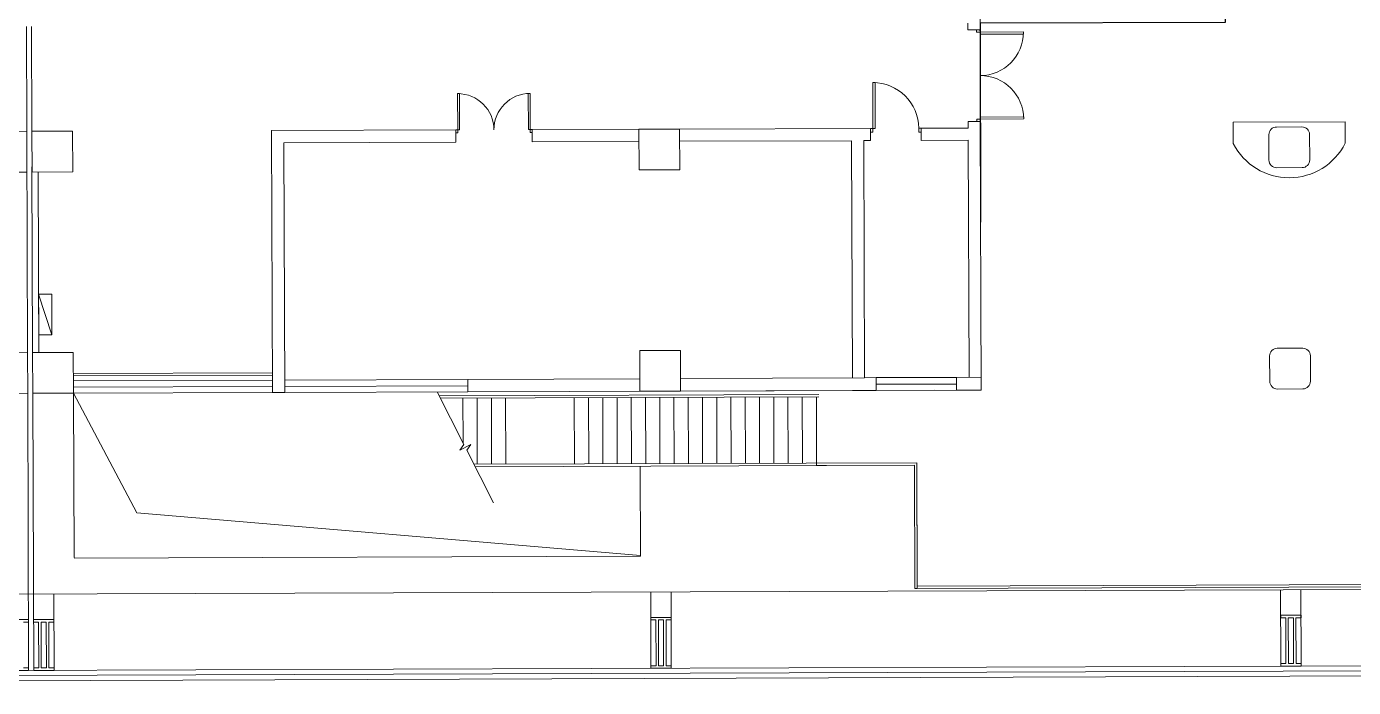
# Model space of a CAD drawing. Header units: millimetres. Extents: x 395197 to 699875, y 745 to 708816.
# Drawn here: x 480476 to 506562, y 551103 to 564095 of the extents above; entities that cross this region are included whole.
import ezdxf

# ---------------------------------------------------------------- set-up
doc = ezdxf.new("R2010")
doc.units = ezdxf.units.MM
doc.linetypes.add('DASHDOT2', pattern=[0.5, 0.25, -0.125, 0, -0.125])
for name, color, linetype, lineweight in [('1', 253, 'Continuous', 9), ('2', 253, 'Continuous', 9), ('3', 3, 'Continuous', 9), ('4', 4, 'Continuous', 9), ('5', 5, 'Continuous', 9), ('ARDIM', 4, 'Continuous', 9), ('ARDOOR', 252, 'Continuous', 9), ('ARWALL', 7, 'Continuous', 9), ('STAIR', 2, 'Continuous', 9), ('家俱', 4, 'Continuous', 9), ('水箱', 16, 'Continuous', 9)]:
    doc.layers.add(name, color=color, linetype=linetype, lineweight=lineweight)
doc.layers.add('EECOMM', color=1, linetype='DASHDOT2')

# ---------------------------------------------------------------- blocks, each defined once
blk = doc.blocks.new('AUD02D1S')
for p, q in [((0.05, 0.9), (0.094, 0.9)), ((0.05, 0), (0.05, 0.9)), ((0.094, 0), (0.094, 0.9)), ((0.05, 0), (0.094, 0))]:
    blk.add_line(p, q)
for points in [[(0, -0.075), (0.05, -0.075), (0.05, 0), (0, 0)], [(1, 0), (0.95, 0), (0.95, -0.075), (1, -0.075)]]:
    blk.add_lwpolyline(points)
blk.add_arc((0.05, 0), 0.9, 0, 90)
blk = doc.blocks.new('AUD05D1S')
for p, q in [((-0.95, 0), (-0.95, 0.95)), ((-0.95, 0.95), (-0.904, 0.95)), ((-0.904, 0), (-0.904, 0.95)), ((0.95, 0.95), (0.904, 0.95)), ((0.904, 0), (0.904, 0.95)), ((0.95, 0), (0.95, 0.95)), ((-0.95, 0), (-0.904, 0)), ((0.95, 0), (0.904, 0))]:
    blk.add_line(p, q)
for points in [[(-1, 0), (-0.95, 0), (-0.95, -0.075), (-1, -0.075)], [(1, 0), (0.95, 0), (0.95, -0.075), (1, -0.075)]]:
    blk.add_lwpolyline(points)
for centre, start, end in [((-0.95, 0), 0, 90), ((0.95, 0), 90, 180)]:
    blk.add_arc(centre, 0.95, start, end)
blk = doc.blocks.new('SX1')
at = {"layer": '水箱'}
blk.add_line((0, -130), (800, 130), dxfattribs=at)
blk.add_lwpolyline([(0, -130), (800, -130), (800, 130), (0, 130)], close=True, dxfattribs=at)
blk.add_solid([(0, -130), (800, -130), (800, 130), (0, -130)], dxfattribs=at)

msp = doc.modelspace()

# ---------------------------------------------------------------- linework, layer by layer
at = {"layer": '1', "extrusion": (-3.52896e-06, 4.65939e-05, 1)}
for p, q in [((480481, 562035, 0), (480474, 564095, 0)), ((480581, 562035, 0), (480574, 564095, 0))]:
    msp.add_line(p, q, dxfattribs=at)
at = {"layer": '2', "extrusion": (-3.52896e-06, 4.65939e-05, 1)}
for p, q in [((485312, 557291, 0), (481397, 557278, 0)), ((485312, 557241, 0), (481398, 557228, 0)), ((498756, 557198, 0), (497176, 557193, 0)), ((485312, 557141, 0), (481398, 557128, 0)), ((485312, 557021, 0), (481398, 557008, 0)), ((489152, 557155, 0), (485552, 557142, 0)), ((489152, 557035, 0), (485552, 557022, 0)), ((496713, 556942, 0), (493333, 556930, 0)), ((498756, 557068, 0), (497176, 557063, 0)), ((498757, 556948, 0), (497177, 556943, 0)), ((485313, 556902, 0), (481399, 556888, 0)), ((489153, 556915, 0), (485553, 556903, 0)), ((497938, 553046, 0), (497930, 555471, 0)), ((497988, 553096, 0), (497980, 555521, 0)), ((497938, 553046, 0), (514467, 553104, 0)), ((497988, 553096, 0), (514417, 553153, 0)), ((505130, 553023, 0), (505135, 551573, 0)), ((505530, 553025, 0), (505535, 551575, 0)), ((481012, 552939, 0), (481017, 551489, 0)), ((492746, 552980, 0), (492751, 551530, 0)), ((493146, 552981, 0), (493151, 551531, 0))]:
    msp.add_line(p, q, dxfattribs=at)
at = {"layer": '3', "color": 252, "extrusion": (-3.52896e-06, 4.65939e-05, 1)}
for p, q in [((492890, 556928, 0), (499241, 556950, 0)), ((496933, 556942, 0), (498322, 556947, 0)), ((480518, 551438, 0), (480499, 556885, 0)), ((480618, 551438, 0), (480599, 556884, 0)), ((481410, 553658, 0), (481399, 556887, 0)), ((496053, 556864, 0), (488587, 556838, 0)), ((496054, 556814, 0), (488612, 556788, 0)), ((489054, 556790, 0), (489057, 555913, 0)), ((489334, 556791, 0), (489338, 555491, 0)), ((489614, 556791, 0), (489618, 555492, 0)), ((489894, 556792, 0), (489898, 555493, 0)), ((491244, 556797, 0), (491248, 555497, 0)), ((491524, 556798, 0), (491528, 555498, 0)), ((491804, 556799, 0), (491808, 555499, 0)), ((492084, 556800, 0), (492088, 555500, 0)), ((492364, 556801, 0), (492368, 555501, 0)), ((492644, 556802, 0), (492648, 555502, 0)), ((492924, 556803, 0), (492928, 555503, 0)), ((493204, 556804, 0), (493208, 555504, 0)), ((493484, 556805, 0), (493488, 555505, 0)), ((493764, 556806, 0), (493768, 555506, 0)), ((494044, 556807, 0), (494048, 555507, 0)), ((494324, 556808, 0), (494328, 555508, 0)), ((494604, 556809, 0), (494608, 555509, 0)), ((494884, 556810, 0), (494888, 555510, 0)), ((495164, 556811, 0), (495168, 555511, 0)), ((495444, 556812, 0), (495448, 555512, 0)), ((495724, 556813, 0), (495728, 555513, 0)), ((496004, 556814, 0), (496008, 555514, 0)), ((481410, 553643, 0), (492544, 553682, 0)), ((443011, 552807, 0), (534301, 553125, 0)), ((442044, 551204, 0), (530385, 551511, 0)), ((442130, 551304, 0), (530385, 551611, 0)), ((441957, 551103, 0), (530385, 551411, 0))]:
    msp.add_line(p, q, dxfattribs=at)
at = {"layer": '3', "color": 252}
msp.add_line((492544, 553682, 0), (492538, 555452, 0), dxfattribs=at)
at = {"layer": '4', "color": 252, "extrusion": (-3.52896e-06, 4.65939e-05, 1)}
for p, q in [((505131, 552523, 0), (505531, 552525, 0)), ((505131, 552523, 0), (505131, 552473, 0)), ((505531, 552525, 0), (505531, 552475, 0)), ((480114, 552436, 0), (480514, 552437, 0)), ((480414, 552387, 0), (480514, 552387, 0)), ((480514, 552437, 0), (480514, 552387, 0)), ((481013, 552439, 0), (480613, 552438, 0)), ((480613, 552438, 0), (480614, 552388, 0)), ((480714, 552388, 0), (480614, 552388, 0)), ((480714, 552388, 0), (480717, 551488, 0)), ((480864, 552389, 0), (480764, 552388, 0)), ((480764, 552388, 0), (480767, 551488, 0)), ((480864, 552389, 0), (480867, 551489, 0)), ((481014, 552389, 0), (480914, 552389, 0)), ((480914, 552389, 0), (480917, 551489, 0)), ((481013, 552439, 0), (481014, 552389, 0)), ((492748, 552480, 0), (493148, 552481, 0)), ((492748, 552480, 0), (492748, 552430, 0)), ((492748, 552430, 0), (492848, 552430, 0)), ((492848, 552430, 0), (492851, 551530, 0)), ((492898, 552431, 0), (492998, 552431, 0)), ((492898, 552431, 0), (492901, 551531, 0)), ((492998, 552431, 0), (493001, 551531, 0)), ((493048, 552431, 0), (493148, 552431, 0)), ((493048, 552431, 0), (493051, 551531, 0)), ((493148, 552481, 0), (493148, 552431, 0)), ((505131, 552473, 0), (505231, 552474, 0)), ((505231, 552474, 0), (505235, 551574, 0)), ((505281, 552474, 0), (505381, 552474, 0)), ((505281, 552474, 0), (505285, 551574, 0)), ((505381, 552474, 0), (505385, 551574, 0)), ((505431, 552474, 0), (505531, 552475, 0)), ((505431, 552474, 0), (505435, 551574, 0)), ((480417, 551487, 0), (480517, 551487, 0)), ((480717, 551488, 0), (480617, 551488, 0)), ((480867, 551489, 0), (480767, 551488, 0)), ((481017, 551489, 0), (480917, 551489, 0)), ((492751, 551530, 0), (492851, 551530, 0)), ((492901, 551531, 0), (493001, 551531, 0)), ((493051, 551531, 0), (493151, 551531, 0)), ((505135, 551573, 0), (505235, 551574, 0)), ((505285, 551574, 0), (505385, 551574, 0)), ((505435, 551574, 0), (505535, 551575, 0))]:
    msp.add_line(p, q, dxfattribs=at)
at = {"layer": '4', "elevation": 0}
msp.add_lwpolyline([(496008, 555514), (496008, 555464), (497930, 555471), (497938, 553046), (497988, 553046), (497980, 555521)], close=True, dxfattribs=at)
at = {"layer": '4', "color": 252, "extrusion": (-3.52896e-06, 4.65939e-05, 1), "elevation": 33}
for points in [[(480117, 551486), (480117, 551436), (480517, 551437), (480517, 551487)], [(481017, 551489), (481017, 551439), (480617, 551438), (480617, 551488)], [(492751, 551530), (492751, 551480), (493151, 551481), (493151, 551531)], [(505135, 551573), (505135, 551523), (505535, 551525), (505535, 551575)]]:
    msp.add_lwpolyline(points, dxfattribs=at)
at = {"layer": '5', "color": 252, "extrusion": (-3.52896e-06, 4.65939e-05, 1), "elevation": 33}
msp.add_lwpolyline([(481399, 556887), (482642, 554533), (492544, 553697)], dxfattribs=at)
at = {"layer": 'ARWALL', "color": 252, "extrusion": (3.20448e-06, 4.66173e-05, 1)}
msp.add_line((499209, 567100, 0), (499220, 564030, 0), dxfattribs=at)
at = {"layer": 'ARWALL', "color": 252, "extrusion": (-3.52896e-06, 4.65939e-05, 1)}
for p, q in [((498980, 564159, 0), (498980, 564029, 0)), ((499220, 564030, 0), (498980, 564029, 0)), ((499226, 562230, 0), (498986, 562229, 0)), ((498986, 562229, 0), (498987, 562099, 0)), ((499245, 556950, 0), (499226, 562230, 0)), ((480481, 561935, 0), (480496, 557685, 0)), ((485295, 562051, 0), (488915, 562064, 0)), ((485313, 556902, 0), (485295, 562051, 0)), ((488915, 562064, 0), (488916, 561824, 0)), ((492515, 562077, 0), (490415, 562069, 0)), ((490415, 562069, 0), (490416, 561829, 0)), ((490415, 562069, 0), (490416, 561829, 0)), ((493315, 562079, 0), (497065, 562092, 0)), ((497065, 562092, 0), (497066, 561852, 0)), ((498065, 562096, 0), (498987, 562099, 0)), ((498065, 562096, 0), (498066, 561856, 0)), ((485536, 561812, 0), (488916, 561824, 0)), ((485553, 556903, 0), (485536, 561812, 0)), ((492516, 561837, 0), (490416, 561829, 0)), ((493316, 561839, 0), (496696, 561851, 0)), ((496712, 557191, 0), (496696, 561851, 0)), ((496952, 557192, 0), (496936, 561852, 0)), ((496936, 561852, 0), (497066, 561852, 0)), ((498066, 561856, 0), (498988, 561859, 0)), ((499004, 557199, 0), (498988, 561859, 0)), ((480583, 561335, 0), (480596, 557685, 0)), ((480704, 561235, 0), (480716, 557686, 0)), ((496952, 557192, 0), (493332, 557179, 0)), ((497176, 557193, 0), (496952, 557192, 0)), ((497177, 556943, 0), (497176, 557193, 0)), ((499244, 557200, 0), (498756, 557198, 0)), ((498757, 556949, 0), (498756, 557198, 0)), ((492532, 557167, 0), (489152, 557155, 0)), ((489153, 556915, 0), (489152, 557155, 0)), ((497177, 556943, 0), (489153, 556915, 0)), ((496713, 556942, 0), (496953, 556943, 0)), ((499245, 556950, 0), (498757, 556948, 0)), ((485553, 556903, 0), (485313, 556902, 0))]:
    msp.add_line(p, q, dxfattribs=at)
at = {"layer": 'ARWALL', "color": 252, "extrusion": (-3.52896e-06, 4.65939e-05, 1), "elevation": 33}
for points in [[(479684, 561232), (480484, 561235), (480481, 562035), (479681, 562032)], [(480584, 561235), (481384, 561238), (481381, 562038), (480581, 562035)], [(492518, 561277), (493318, 561279), (493315, 562079), (492515, 562077)], [(492533, 556927), (493333, 556929), (493330, 557729), (492530, 557727)], [(479699, 556882), (480499, 556885), (480496, 557685), (479696, 557682)], [(480599, 556885), (481399, 556888), (481396, 557688), (480596, 557685)]]:
    msp.add_lwpolyline(points, close=True, dxfattribs=at)
for points in [[(505052, 561320), (505552, 561322, 0.414214), (505701, 561473), (505699, 561973, 0.414214), (505549, 562122), (505049, 562120, 0.414214), (504899, 561970), (504901, 561470, 0.414214)], [(505052, 561320), (505552, 561322, 0.414214), (505701, 561473), (505699, 561973, 0.414214), (505549, 562122), (505049, 562120, 0.414214), (504899, 561970), (504901, 561470, 0.414214)], [(505067, 556970), (505567, 556972, 0.414214), (505716, 557123), (505714, 557623, 0.414214), (505564, 557772), (505064, 557770, 0.414214), (504914, 557620), (504916, 557120, 0.414214)], [(505067, 556970), (505567, 556972, 0.414214), (505716, 557123), (505714, 557623, 0.414214), (505564, 557772), (505064, 557770, 0.414214), (504914, 557620), (504916, 557120, 0.414214)]]:
    msp.add_lwpolyline(points, format="xyb", close=True, dxfattribs=at)
at = {"layer": 'ARWALL', "color": 252}
for centre, start_param, end_param in [((488894, 562064, 0), 6.212193, 7.782989), ((488914, 562063, 0), 6.212193, 7.782989), ((490535, 562069, 0), 1.499804, 3.0706), ((492515, 562076, 0), 6.212193, 7.782989), ((492515, 562076, 0), 6.212193, 7.782989), ((493315, 562079, 0), 1.499804, 3.0706), ((493315, 562079, 0), 1.499804, 3.0706), ((492686, 556929, 0), 4.641397, 6.212193), ((492686, 556928, 0), 4.641397, 6.212193)]:
    msp.add_ellipse(centre, major_axis=(0.499, 0.037), ratio=1, start_param=start_param, end_param=end_param, dxfattribs=at)
at = {"layer": 'EECOMM', "color": 3, "linetype": 'ByBlock', "elevation": 0}
msp.add_lwpolyline([(499158, 581727), (499170, 578423), (503992, 578438), (503993, 578197), (506343, 578205), (506348, 576505), (503999, 576497), (504006, 574511), (504703, 574514), (504702, 574850), (505804, 574850), (505829, 567778), (505829, 567775), (504029, 567766), (504035, 566086), (506384, 566125), (506390, 564425), (504041, 564417), (504042, 564177), (499220, 564160), (499233, 560251)], dxfattribs=at)
at = {"layer": 'STAIR', "color": 252, "extrusion": (-3.52896e-06, 4.65939e-05, 1)}
for p, q in [((489076, 555876, 0), (488549, 556913, 0)), ((489210, 555876, 0), (488996, 555768, 0)), ((488996, 555768, 0), (489076, 555876, 0)), ((489130, 555769, 0), (489210, 555876, 0)), ((489657, 554731, 0), (489130, 555769, 0)), ((497980, 555521, 0), (489271, 555490, 0)), ((497930, 555471, 0), (489297, 555440, 0))]:
    msp.add_line(p, q, dxfattribs=at)
at = {"layer": '家俱', "extrusion": (-3.52896e-06, 4.65939e-05, 1), "elevation": 33}
msp.add_lwpolyline([(504200, 561793), (504198, 562217), (506398, 562225), (506399, 561800, -0.613639)], format="xyb", close=True, dxfattribs=at)

# ---------------------------------------------------------------- block references
at = {"layer": 'ARDIM', "extrusion": (-3.52896e-06, 4.65939e-05, 1), "rotation": 90.19945355754629}
msp.add_blockref('SX1', (480845, 558036, -39), dxfattribs=at)
at = {"layer": 'ARDOOR', "extrusion": (3.5295e-06, -4.65939e-05, -1)}
for p, xscale, yscale, zscale, rotation in [((-499223, 563130, 39), 900.000000000119, 900.000000000119, -900.0000000000009, 89.80054642410929), ((-489665, 562066, 39), 749.999999999593, 749.999999999593, -750.0000000000027, 359.8005464241186)]:
    msp.add_blockref('AUD05D1S', p, dxfattribs=dict(at, xscale=xscale, yscale=yscale, zscale=zscale, rotation=rotation))
at = {"layer": 'ARDOOR', "extrusion": (-3.52896e-06, 4.65939e-05, 1), "xscale": 999.9999999997668, "yscale": 999.9999999997668, "zscale": 999.9999999997668, "rotation": 0.1994535302377796}
msp.add_blockref('AUD02D1S', (497065, 562092, -39), dxfattribs=at)

doc.saveas('drawing.dxf')
